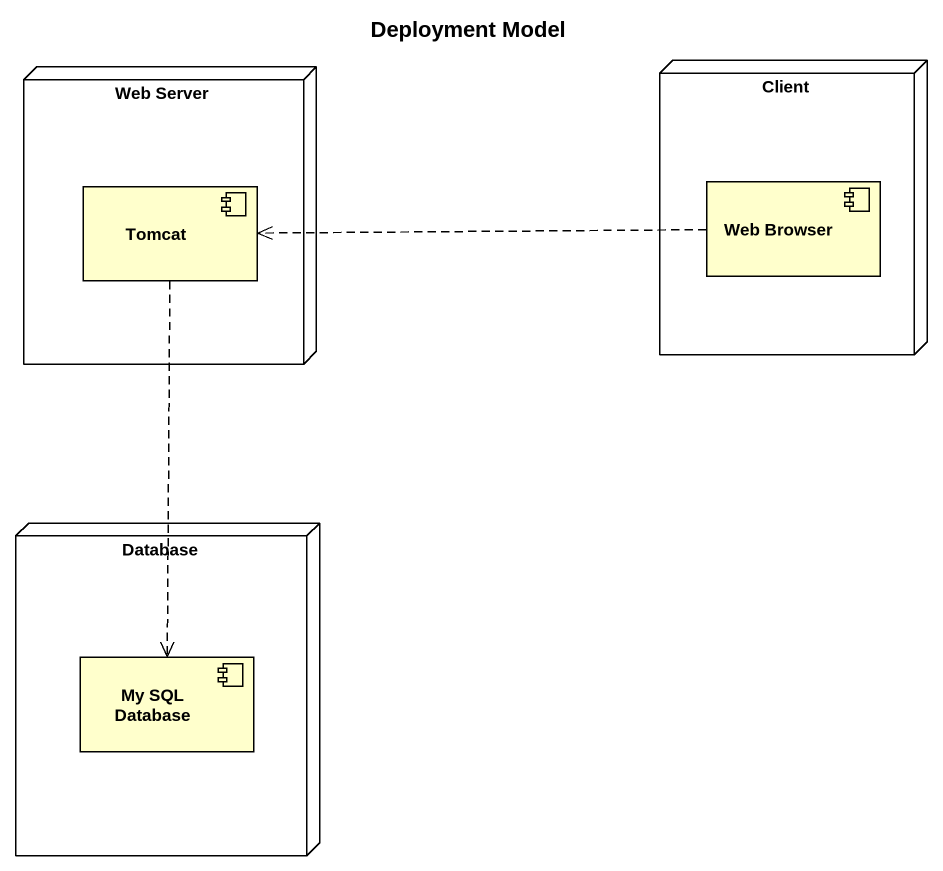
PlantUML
@startuml
title Deployment Model
node "Web Server" as Web_Server {
  component Tomcat
}
node Client {
  component "Web Browser" as Web_Browser
}
node "Database" as Database_ {
  component "My SQL Database" as My_SQL_Database
}
Tomcat ..> My_SQL_Database
Web_Browser .left.> Tomcat
@enduml
